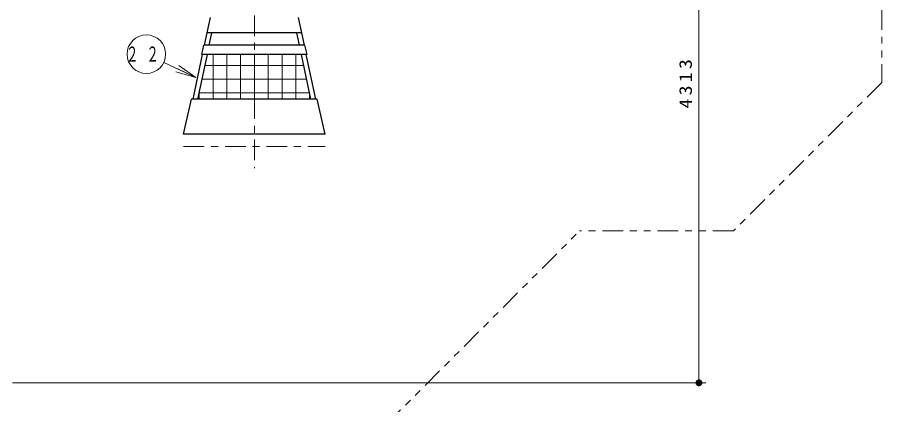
# Model space of a CAD drawing. Units: millimetres on the paper, scale 1:50. Extents: x -385 to 840, y 0 to 267.
# Drawn here: x -254.8 to -129.4, y 99.8 to 156 of the extents above; entities that cross this region are included whole.
import ezdxf

# ---------------------------------------------------------------- set-up
doc = ezdxf.new("R2010")
doc.units = ezdxf.units.MM
doc.linetypes.add('USER2', pattern=[6, 3, -1, 1, -1])
doc.linetypes.add('USER3', pattern=[8, 3, -1, 1, -1, 1, -1])
doc.layers.add('1_50', color=7, linetype='Continuous', lineweight=25)
doc.styles.add('ＭＳ ゴシック', font='')
doc.styles.get('ＭＳ ゴシック').set_extended_font_data('MS Gothic')

# ---------------------------------------------------------------- blocks, each defined once
blk = doc.blocks.new('filled_dot')
at = {"color": 0, "linetype": 'Continuous', "lineweight": -2, "const_width": 1.25}
blk.add_lwpolyline([(-0.625, 0, 1), (0.625, 0, 1)], format="xyb", close=True, dxfattribs=at)

msp = doc.modelspace()

# ---------------------------------------------------------------- linework, layer by layer
at = {"layer": '1_50', "lineweight": 13}
for p, q in [((-155.924, 189.262), (-155.924, 102.998)), ((-228.86, 147.244), (-233.52, 149.428)), ((-228.86, 147.244), (-231.789, 148.065)), ((-228.86, 147.244), (-231.577, 148.518)), ((-231.365, 148.971), (-228.86, 147.244)), ((-255.449, 102.998), (-154.924, 102.998))]:
    msp.add_line(p, q, dxfattribs=at)
at = {"layer": '1_50', "linetype": 'USER3', "lineweight": 13}
for p, q in [((-129.425, 189.15), (-129.425, 146.508)), ((-129.425, 146.508), (-150.934, 124.998)), ((-235.246, 62.998), (-173.246, 124.998)), ((-150.934, 124.998), (-173.246, 124.998))]:
    msp.add_line(p, q, dxfattribs=at)
at = {"layer": '1_50', "linetype": 'USER2', "lineweight": 13}
for p, q in [((-220.38, 174.238), (-220.38, 134.1)), ((-230.65, 137.218), (-210.11, 137.218)), ((-220.38, 136.418), (-220.38, 137.718))]:
    msp.add_line(p, q, dxfattribs=at)
at = {"layer": '1_50', "color": 4}
for p, q in [((-227.243, 153.72), (-226.776, 155.944)), ((-213.518, 153.72), (-213.985, 155.944)), ((-227.617, 151.939), (-227.243, 153.72)), ((-213.518, 153.72), (-227.243, 153.72)), ((-226.922, 151.939), (-226.548, 153.72)), ((-213.838, 151.939), (-214.212, 153.72)), ((-213.144, 151.939), (-213.518, 153.72)), ((-228.01, 150.584), (-227.699, 151.939)), ((-213.061, 151.939), (-227.699, 151.939)), ((-212.751, 150.584), (-213.061, 151.939)), ((-229.262, 144.108), (-227.902, 150.584)), ((-228.567, 144.108), (-227.207, 150.584)), ((-212.751, 150.584), (-228.01, 150.584)), ((-212.193, 144.108), (-213.554, 150.584)), ((-211.499, 144.108), (-212.859, 150.584)), ((-230.65, 139.046), (-229.492, 144.108)), ((-211.269, 144.108), (-229.492, 144.108)), ((-210.11, 139.046), (-211.269, 144.108)), ((-210.11, 139.046), (-230.65, 139.046))]:
    msp.add_line(p, q, dxfattribs=at)
at = {"layer": '1_50', "color": 4, "lineweight": 13}
for p, q in [((-226.38, 144.108), (-226.38, 150.584)), ((-224.38, 144.108), (-224.38, 150.584)), ((-222.38, 144.108), (-222.38, 150.584)), ((-220.38, 144.108), (-220.38, 150.584)), ((-218.38, 144.108), (-218.38, 150.584)), ((-216.38, 144.108), (-216.38, 150.584)), ((-214.38, 144.108), (-214.38, 150.584)), ((-213.221, 148.998), (-227.54, 148.998)), ((-212.8, 146.998), (-227.96, 146.998)), ((-212.38, 144.998), (-228.38, 144.998)), ((-228.38, 144.108), (-228.38, 144.997)), ((-212.38, 144.108), (-212.38, 144.997))]:
    msp.add_line(p, q, dxfattribs=at)
at = {"layer": '1_50', "lineweight": 13}
msp.add_circle((-236.055, 150.617), 2.8, dxfattribs=at)

# ---------------------------------------------------------------- block references
at = {"layer": '1_50', "lineweight": 13, "xscale": 0.4, "yscale": 0.4, "rotation": 90}
msp.add_blockref('filled_dot', (-155.924, 102.998), dxfattribs=at)

# ---------------------------------------------------------------- texts
at = {"layer": '1_50', "insert": (-236.055, 150.617), "char_height": 2.199, "attachment_point": 5, "style": 'ＭＳ ゴシック'}
msp.add_mtext('\\T1.64;\\W0.6;２２', dxfattribs=at)
at = {"layer": '1_50', "insert": (-156.924, 146.558), "char_height": 1.833, "attachment_point": 8, "rotation": 90, "style": 'ＭＳ ゴシック'}
msp.add_mtext('\\T1.33;\\W1.15;4313', dxfattribs=at)

doc.saveas('drawing.dxf')
